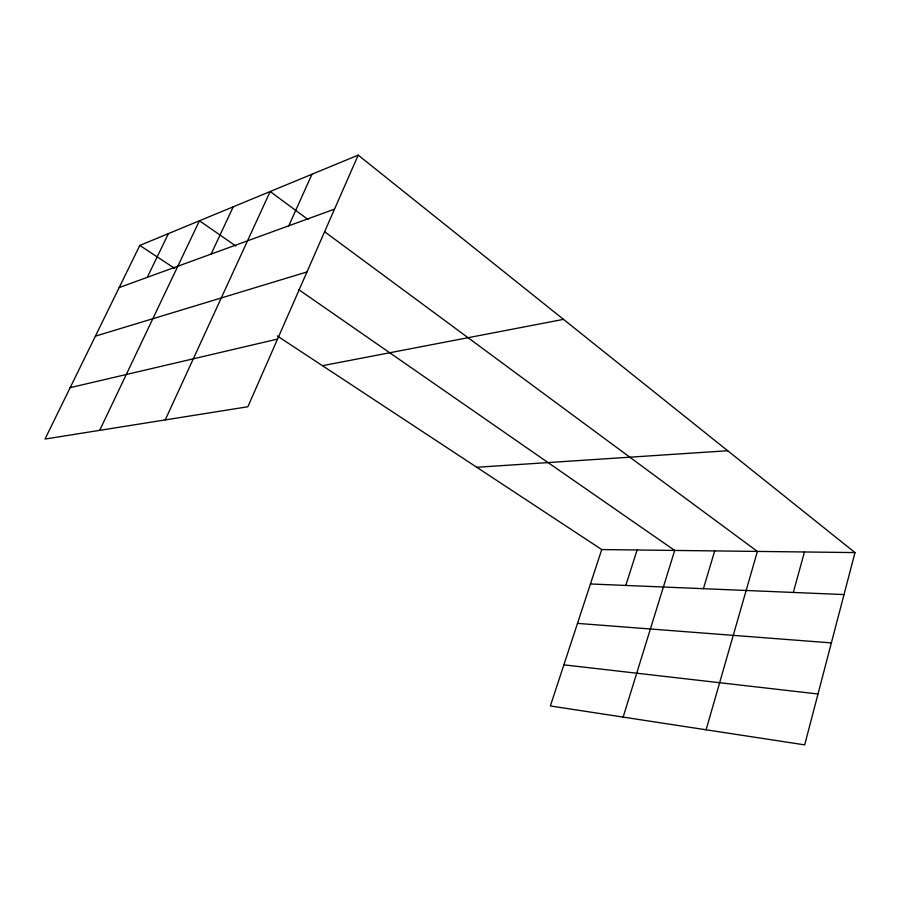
<?xml version="1.0" encoding="UTF-8"?>
<svg xmlns="http://www.w3.org/2000/svg" width="900" height="900" viewBox="0 0 900 900"><rect width="100%" height="100%" fill="white"/><g stroke="black" fill="none" stroke-linecap="round" stroke-linejoin="round"><path stroke-width="1.35" d="M855 552.577L804.69 744.874L550.361 705.96L601.751 549.574L855 552.577L358.2 155.126L139.815 245.43L45 439.054L247.871 406.755L358.2 155.126M793.316 592.459L804.454 551.981M706.106 729.788L757.384 551.419L324.81 231.896M703.418 588.69L714.701 550.913M623.137 717.097L674.696 550.44L298.71 289.62M625.793 585.45L637.121 549.99M288.799 225.787L311.974 174.24M165.24 419.906L270.169 191.531L308.081 219.544M211.106 254.093L233.246 206.797M99.698 430.346L199.451 220.77L235.834 246.004M147.296 277.335L168.424 233.606M119.183 287.572L334.519 209.138M95.389 336.161L306.979 271.946M70.178 387.652L277.537 339.086M322.47 365.692L563.49 319.365M476.764 467.28L727.706 450.743M590.456 583.965L844.009 594.574M577.496 623.385L831.364 642.904M563.873 664.852L817.999 693.99M139.815 245.43L174.701 268.403M277.267 335.936L601.751 549.574"/></g></svg>
